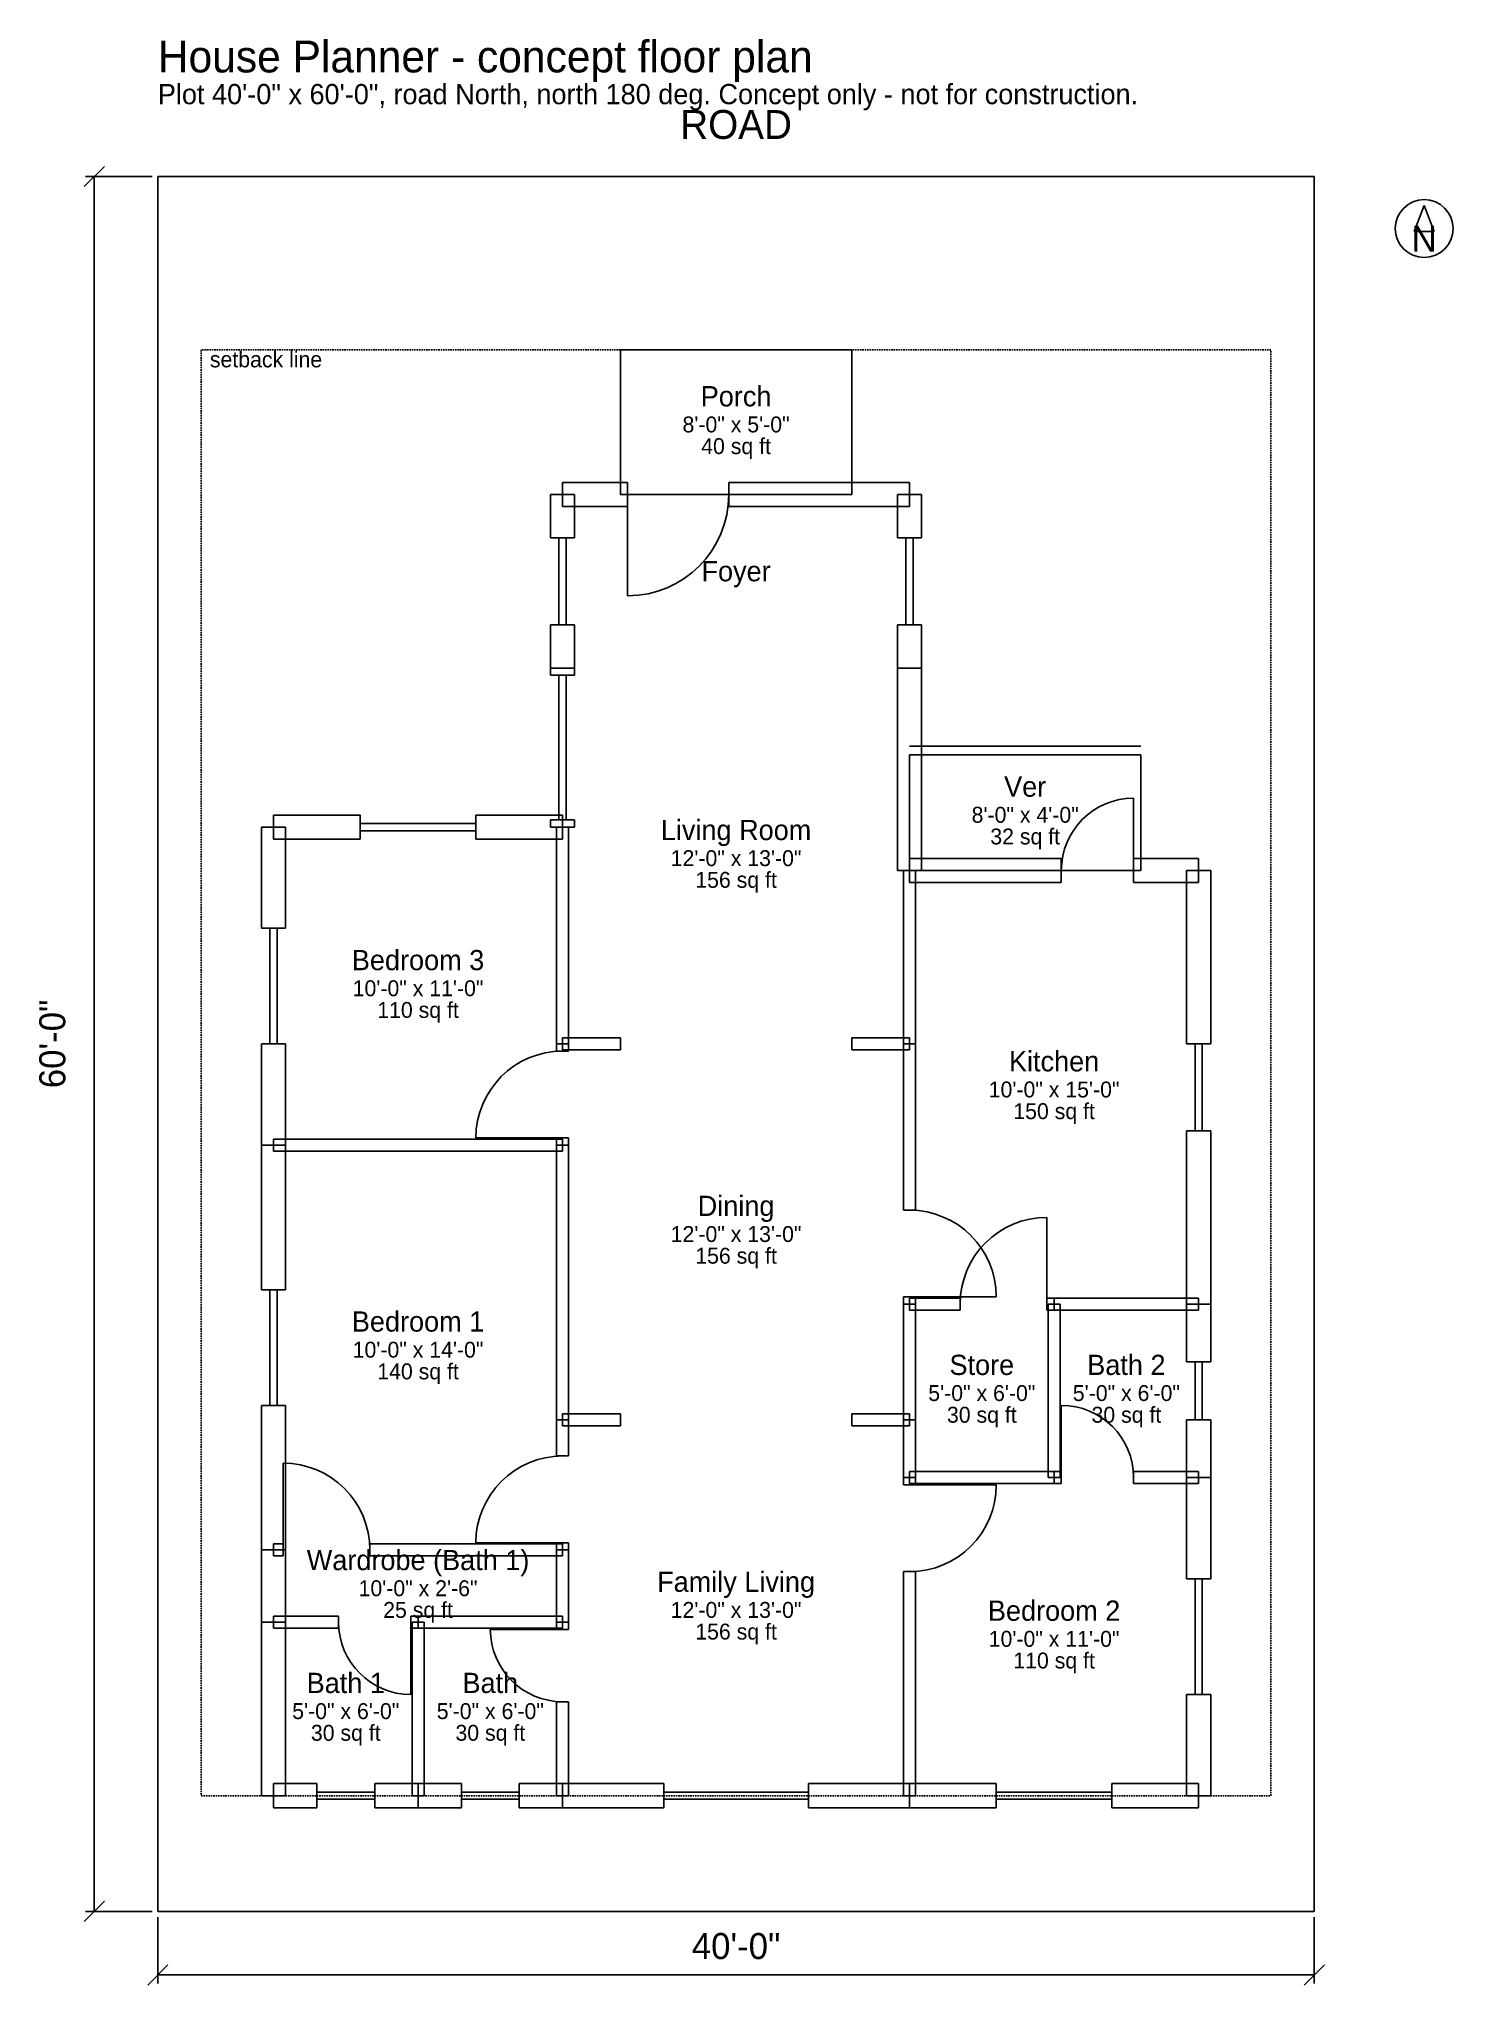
# Model space of a CAD drawing. Header units: inches. Extents: x -49 to 538, y -31 to 777.
import ezdxf
from ezdxf.enums import TextEntityAlignment as Align

# ---------------------------------------------------------------- set-up
doc = ezdxf.new("R2010")
doc.units = ezdxf.units.IN
doc.linetypes.add('DASHED', pattern=[1, 0.6, -0.4])
for name, color, linetype in [('DIMS', 1, 'CONTINUOUS'), ('DOORS', 2, 'CONTINUOUS'), ('NORTH', 7, 'CONTINUOUS'), ('PLOT', 8, 'CONTINUOUS'), ('ROAD', 8, 'CONTINUOUS'), ('SETBACK', 6, 'DASHED'), ('TEXT', 3, 'CONTINUOUS'), ('VERANDA', 30, 'CONTINUOUS'), ('WALLS', 7, 'CONTINUOUS'), ('WINDOWS', 4, 'CONTINUOUS')]:
    doc.layers.add(name, color=color, linetype=linetype)

msp = doc.modelspace()

# ---------------------------------------------------------------- linework, layer by layer
at = {"layer": 'DIMS'}
for p, q in [((-30.6, 715.8), (-22.2, 724.2)), ((-2.4, 720), (-30, 720)), ((-26.4, 0), (-26.4, 720)), ((-30.6, -4.2), (-22.2, 4.2)), ((-2.4, 0), (-30, 0)), ((0, -2.4), (0, -30)), ((480, -2.4), (480, -30)), ((-4.2, -30.6), (4.2, -22.2)), ((475.8, -30.6), (484.2, -22.2)), ((0, -26.4), (480, -26.4))]:
    msp.add_line(p, q, dxfattribs=at)
at = {"layer": 'DOORS'}
for p, q in [((195, 588), (195, 546)), ((405, 432), (405, 462)), ((168, 321), (132, 321)), ((369, 252), (369, 288)), ((312, 255), (348, 255)), ((375, 180), (375, 210)), ((52, 150), (52, 186)), ((312, 177), (348, 177)), ((168, 153), (132, 153)), ((105, 120), (105, 90)), ((168, 117), (138, 117))]:
    msp.add_line(p, q, dxfattribs=at)
for centre, radius, start, end in [((195, 588), 42, 270, 0), ((405, 432), 30, 90, 180), ((168, 321), 36, 90, 180), ((312, 255), 36, 0, 90), ((369, 252), 36, 90, 180), ((375, 180), 30, 0, 90), ((52, 150), 36, 0, 90), ((168, 153), 36, 90, 180), ((312, 177), 36, 270, 0), ((105, 120), 30, 180, 270), ((168, 117), 30, 180, 270)]:
    msp.add_arc(centre, radius, start, end, dxfattribs=at)
at = {"layer": 'NORTH'}
for p, q in [((525.6, 708), (521.4, 697.2)), ((529.8, 697.2), (525.6, 708)), ((521.4, 697.2), (529.8, 697.2))]:
    msp.add_line(p, q, dxfattribs=at)
msp.add_circle((525.6, 698.4), 12, dxfattribs=at)
at = {"layer": 'PLOT'}
for p, q in [((480, 720), (0, 720)), ((0, 720), (0, 0)), ((480, 0), (480, 720)), ((0, 0), (480, 0))]:
    msp.add_line(p, q, dxfattribs=at)
at = {"layer": 'ROAD'}
msp.add_line((0, 720), (480, 720), dxfattribs=at)
at = {"layer": 'SETBACK'}
for p, q in [((462, 648), (18, 648)), ((18, 648), (18, 48)), ((462, 48), (462, 648)), ((18, 48), (462, 48))]:
    msp.add_line(p, q, dxfattribs=at)
at = {"layer": 'VERANDA'}
for p, q in [((288, 648), (192, 648)), ((192, 648), (192, 588)), ((288, 588), (288, 648)), ((192, 588), (288, 588)), ((312, 483.6), (408, 483.6)), ((408, 480), (312, 480)), ((312, 480), (312, 432)), ((408, 432), (408, 480)), ((312, 432), (408, 432))]:
    msp.add_line(p, q, dxfattribs=at)
at = {"layer": 'WALLS'}
for p, q in [((195, 593), (168, 593)), ((168, 593), (168, 583)), ((195, 583), (195, 593)), ((312, 593), (237, 593)), ((237, 593), (237, 583)), ((312, 583), (312, 593)), ((173, 588), (163, 588)), ((163, 588), (163, 570)), ((168, 583), (195, 583)), ((173, 570), (173, 588)), ((237, 583), (312, 583)), ((317, 588), (307, 588)), ((307, 588), (307, 570)), ((317, 570), (317, 588)), ((163, 570), (173, 570)), ((307, 570), (317, 570)), ((173, 534), (163, 534)), ((163, 534), (163, 516)), ((173, 516), (173, 534)), ((317, 534), (307, 534)), ((307, 534), (307, 516)), ((317, 516), (317, 534)), ((163, 516), (173, 516)), ((173, 516), (163, 516)), ((163, 516), (163, 513)), ((163, 513), (173, 513)), ((173, 513), (173, 516)), ((307, 516), (317, 516)), ((317, 516), (307, 516)), ((307, 516), (307, 432)), ((317, 432), (317, 516)), ((84, 455), (48, 455)), ((48, 455), (48, 445)), ((84, 445), (84, 455)), ((168, 455), (132, 455)), ((132, 455), (132, 445)), ((173, 453), (163, 453)), ((163, 453), (163, 450)), ((168, 445), (168, 455)), ((173, 450), (173, 453)), ((53, 450), (43, 450)), ((43, 450), (43, 408)), ((48, 445), (84, 445)), ((53, 408), (53, 450)), ((132, 445), (168, 445)), ((163, 450), (173, 450)), ((170.5, 450), (165.5, 450)), ((165.5, 450), (165.5, 360)), ((170.5, 450), (165.5, 450)), ((165.5, 450), (165.5, 360)), ((170.5, 360), (170.5, 450)), ((170.5, 360), (170.5, 450)), ((375, 437), (312, 437)), ((312, 437), (312, 427)), ((375, 427), (375, 437)), ((432, 437), (405, 437)), ((405, 437), (405, 427)), ((432, 427), (432, 437)), ((307, 432), (317, 432)), ((314.5, 432), (309.5, 432)), ((309.5, 432), (309.5, 360)), ((314.5, 432), (309.5, 432)), ((309.5, 432), (309.5, 360)), ((314.5, 360), (314.5, 432)), ((314.5, 360), (314.5, 432)), ((437, 432), (427, 432)), ((427, 432), (427, 360)), ((437, 360), (437, 432)), ((312, 427), (375, 427)), ((405, 427), (432, 427)), ((43, 408), (53, 408)), ((53, 360), (43, 360)), ((43, 360), (43, 318)), ((53, 318), (53, 360)), ((165.5, 360), (170.5, 360)), ((170.5, 360), (165.5, 360)), ((165.5, 360), (165.5, 357)), ((165.5, 360), (170.5, 360)), ((170.5, 360), (165.5, 360)), ((165.5, 360), (165.5, 357)), ((165.5, 357), (170.5, 357)), ((165.5, 357), (170.5, 357)), ((192, 362.5), (168, 362.5)), ((168, 362.5), (168, 357.5)), ((192, 362.5), (168, 362.5)), ((168, 362.5), (168, 357.5)), ((168, 357.5), (192, 357.5)), ((168, 357.5), (192, 357.5)), ((170.5, 357), (170.5, 360)), ((170.5, 357), (170.5, 360)), ((192, 357.5), (192, 362.5)), ((192, 357.5), (192, 362.5)), ((312, 362.5), (288, 362.5)), ((288, 362.5), (288, 357.5)), ((312, 362.5), (288, 362.5)), ((288, 362.5), (288, 357.5)), ((288, 357.5), (312, 357.5)), ((288, 357.5), (312, 357.5)), ((309.5, 360), (314.5, 360)), ((314.5, 360), (309.5, 360)), ((309.5, 360), (309.5, 291)), ((309.5, 360), (314.5, 360)), ((314.5, 360), (309.5, 360)), ((309.5, 360), (309.5, 291)), ((312, 357.5), (312, 362.5)), ((312, 357.5), (312, 362.5)), ((314.5, 291), (314.5, 360)), ((314.5, 291), (314.5, 360)), ((427, 360), (437, 360)), ((437, 324), (427, 324)), ((427, 324), (427, 252)), ((437, 252), (437, 324)), ((53, 318), (43, 318)), ((43, 318), (43, 258)), ((43, 318), (53, 318)), ((168, 320.5), (48, 320.5)), ((48, 320.5), (48, 315.5)), ((168, 320.5), (48, 320.5)), ((48, 320.5), (48, 315.5)), ((48, 315.5), (168, 315.5)), ((48, 315.5), (168, 315.5)), ((53, 258), (53, 318)), ((170.5, 321), (165.5, 321)), ((165.5, 321), (165.5, 318)), ((170.5, 321), (165.5, 321)), ((165.5, 321), (165.5, 318)), ((170.5, 318), (165.5, 318)), ((165.5, 318), (165.5, 204)), ((165.5, 318), (170.5, 318)), ((170.5, 318), (165.5, 318)), ((165.5, 318), (165.5, 204)), ((165.5, 318), (170.5, 318)), ((168, 315.5), (168, 320.5)), ((168, 315.5), (168, 320.5)), ((170.5, 318), (170.5, 321)), ((170.5, 318), (170.5, 321)), ((170.5, 204), (170.5, 318)), ((170.5, 204), (170.5, 318)), ((309.5, 291), (314.5, 291)), ((309.5, 291), (314.5, 291)), ((43, 258), (53, 258)), ((314.5, 255), (309.5, 255)), ((309.5, 255), (309.5, 252)), ((314.5, 255), (309.5, 255)), ((309.5, 255), (309.5, 252)), ((314.5, 252), (309.5, 252)), ((309.5, 252), (309.5, 204)), ((309.5, 252), (314.5, 252)), ((314.5, 252), (309.5, 252)), ((309.5, 252), (309.5, 204)), ((309.5, 252), (314.5, 252)), ((333, 254.5), (312, 254.5)), ((312, 254.5), (312, 249.5)), ((333, 254.5), (312, 254.5)), ((312, 254.5), (312, 249.5)), ((314.5, 252), (314.5, 255)), ((314.5, 252), (314.5, 255)), ((314.5, 204), (314.5, 252)), ((314.5, 204), (314.5, 252)), ((333, 249.5), (333, 254.5)), ((333, 249.5), (333, 254.5)), ((372, 254.5), (369, 254.5)), ((369, 254.5), (369, 249.5)), ((372, 254.5), (369, 254.5)), ((369, 254.5), (369, 249.5)), ((374.5, 252), (369.5, 252)), ((369.5, 252), (369.5, 180)), ((374.5, 252), (369.5, 252)), ((369.5, 252), (369.5, 180)), ((432, 254.5), (372, 254.5)), ((372, 254.5), (372, 249.5)), ((372, 249.5), (372, 254.5)), ((432, 254.5), (372, 254.5)), ((372, 254.5), (372, 249.5)), ((372, 249.5), (372, 254.5)), ((374.5, 180), (374.5, 252)), ((374.5, 180), (374.5, 252)), ((437, 252), (427, 252)), ((427, 252), (427, 228)), ((427, 252), (437, 252)), ((432, 249.5), (432, 254.5)), ((432, 249.5), (432, 254.5)), ((437, 228), (437, 252)), ((312, 249.5), (333, 249.5)), ((312, 249.5), (333, 249.5)), ((369, 249.5), (372, 249.5)), ((369, 249.5), (372, 249.5)), ((372, 249.5), (432, 249.5)), ((372, 249.5), (432, 249.5)), ((427, 228), (437, 228)), ((53, 210), (43, 210)), ((43, 210), (43, 150)), ((53, 150), (53, 210)), ((165.5, 204), (170.5, 204)), ((170.5, 204), (165.5, 204)), ((165.5, 204), (165.5, 189)), ((165.5, 204), (170.5, 204)), ((170.5, 204), (165.5, 204)), ((165.5, 204), (165.5, 189)), ((192, 206.5), (168, 206.5)), ((168, 206.5), (168, 201.5)), ((192, 206.5), (168, 206.5)), ((168, 206.5), (168, 201.5)), ((170.5, 189), (170.5, 204)), ((170.5, 189), (170.5, 204)), ((192, 201.5), (192, 206.5)), ((192, 201.5), (192, 206.5)), ((312, 206.5), (288, 206.5)), ((288, 206.5), (288, 201.5)), ((312, 206.5), (288, 206.5)), ((288, 206.5), (288, 201.5)), ((309.5, 204), (314.5, 204)), ((314.5, 204), (309.5, 204)), ((309.5, 204), (309.5, 180)), ((309.5, 204), (314.5, 204)), ((314.5, 204), (309.5, 204)), ((309.5, 204), (309.5, 180)), ((312, 201.5), (312, 206.5)), ((312, 201.5), (312, 206.5)), ((314.5, 180), (314.5, 204)), ((314.5, 180), (314.5, 204)), ((437, 204), (427, 204)), ((427, 204), (427, 180)), ((437, 180), (437, 204)), ((168, 201.5), (192, 201.5)), ((168, 201.5), (192, 201.5)), ((288, 201.5), (312, 201.5)), ((288, 201.5), (312, 201.5)), ((165.5, 189), (170.5, 189)), ((165.5, 189), (170.5, 189)), ((314.5, 180), (309.5, 180)), ((309.5, 180), (309.5, 177)), ((309.5, 180), (314.5, 180)), ((314.5, 180), (309.5, 180)), ((309.5, 180), (309.5, 177)), ((309.5, 180), (314.5, 180)), ((372, 182.5), (312, 182.5)), ((312, 182.5), (312, 177.5)), ((372, 182.5), (312, 182.5)), ((312, 182.5), (312, 177.5)), ((314.5, 177), (314.5, 180)), ((314.5, 177), (314.5, 180)), ((369.5, 180), (374.5, 180)), ((369.5, 180), (374.5, 180)), ((375, 182.5), (372, 182.5)), ((372, 182.5), (372, 177.5)), ((372, 177.5), (372, 182.5)), ((375, 182.5), (372, 182.5)), ((372, 182.5), (372, 177.5)), ((372, 177.5), (372, 182.5)), ((375, 177.5), (375, 182.5)), ((375, 177.5), (375, 182.5)), ((432, 182.5), (405, 182.5)), ((405, 182.5), (405, 177.5)), ((432, 182.5), (405, 182.5)), ((405, 182.5), (405, 177.5)), ((437, 180), (427, 180)), ((427, 180), (427, 138)), ((427, 180), (437, 180)), ((432, 177.5), (432, 182.5)), ((432, 177.5), (432, 182.5)), ((437, 138), (437, 180)), ((309.5, 177), (314.5, 177)), ((309.5, 177), (314.5, 177)), ((312, 177.5), (372, 177.5)), ((312, 177.5), (372, 177.5)), ((372, 177.5), (375, 177.5)), ((372, 177.5), (375, 177.5)), ((405, 177.5), (432, 177.5)), ((405, 177.5), (432, 177.5)), ((53, 150), (43, 150)), ((43, 150), (43, 120)), ((43, 150), (53, 150)), ((52, 152.5), (48, 152.5)), ((48, 152.5), (48, 147.5)), ((52, 152.5), (48, 152.5)), ((48, 152.5), (48, 147.5)), ((48, 147.5), (52, 147.5)), ((48, 147.5), (52, 147.5)), ((52, 147.5), (52, 152.5)), ((52, 147.5), (52, 152.5)), ((53, 120), (53, 150)), ((168, 152.5), (88, 152.5)), ((88, 152.5), (88, 147.5)), ((168, 152.5), (88, 152.5)), ((88, 152.5), (88, 147.5)), ((88, 147.5), (168, 147.5)), ((88, 147.5), (168, 147.5)), ((170.5, 153), (165.5, 153)), ((165.5, 153), (165.5, 150)), ((170.5, 153), (165.5, 153)), ((165.5, 153), (165.5, 150)), ((170.5, 150), (165.5, 150)), ((165.5, 150), (165.5, 120)), ((165.5, 150), (170.5, 150)), ((170.5, 150), (165.5, 150)), ((165.5, 150), (165.5, 120)), ((165.5, 150), (170.5, 150)), ((168, 147.5), (168, 152.5)), ((168, 147.5), (168, 152.5)), ((170.5, 150), (170.5, 153)), ((170.5, 150), (170.5, 153)), ((170.5, 120), (170.5, 150)), ((170.5, 120), (170.5, 150)), ((314.5, 141), (309.5, 141)), ((309.5, 141), (309.5, 48)), ((314.5, 141), (309.5, 141)), ((309.5, 141), (309.5, 48)), ((314.5, 48), (314.5, 141)), ((314.5, 48), (314.5, 141)), ((427, 138), (437, 138)), ((75, 122.5), (48, 122.5)), ((48, 122.5), (48, 117.5)), ((75, 122.5), (48, 122.5)), ((48, 122.5), (48, 117.5)), ((75, 117.5), (75, 122.5)), ((75, 117.5), (75, 122.5)), ((108, 122.5), (105, 122.5)), ((105, 122.5), (105, 117.5)), ((108, 122.5), (105, 122.5)), ((105, 122.5), (105, 117.5)), ((108, 117.5), (108, 122.5)), ((168, 122.5), (108, 122.5)), ((108, 122.5), (108, 117.5)), ((108, 117.5), (108, 122.5)), ((168, 122.5), (108, 122.5)), ((108, 122.5), (108, 117.5)), ((168, 117.5), (168, 122.5)), ((168, 117.5), (168, 122.5)), ((53, 120), (43, 120)), ((43, 120), (43, 48)), ((43, 120), (53, 120)), ((48, 117.5), (75, 117.5)), ((48, 117.5), (75, 117.5)), ((53, 48), (53, 120)), ((105, 117.5), (108, 117.5)), ((105, 117.5), (108, 117.5)), ((110.5, 120), (105.5, 120)), ((105.5, 120), (105.5, 48)), ((110.5, 120), (105.5, 120)), ((105.5, 120), (105.5, 48)), ((108, 117.5), (168, 117.5)), ((108, 117.5), (168, 117.5)), ((110.5, 48), (110.5, 120)), ((110.5, 48), (110.5, 120)), ((170.5, 120), (165.5, 120)), ((165.5, 120), (165.5, 117)), ((165.5, 120), (170.5, 120)), ((170.5, 120), (165.5, 120)), ((165.5, 120), (165.5, 117)), ((165.5, 120), (170.5, 120)), ((165.5, 117), (170.5, 117)), ((165.5, 117), (170.5, 117)), ((170.5, 117), (170.5, 120)), ((170.5, 117), (170.5, 120)), ((437, 90), (427, 90)), ((427, 90), (427, 48)), ((437, 48), (437, 90)), ((170.5, 87), (165.5, 87)), ((165.5, 87), (165.5, 48)), ((170.5, 87), (165.5, 87)), ((165.5, 87), (165.5, 48)), ((170.5, 48), (170.5, 87)), ((170.5, 48), (170.5, 87)), ((66, 53), (48, 53)), ((48, 53), (48, 43)), ((66, 43), (66, 53)), ((108, 53), (90, 53)), ((90, 53), (90, 43)), ((108, 43), (108, 53)), ((126, 53), (108, 53)), ((108, 53), (108, 43)), ((126, 43), (126, 53)), ((168, 53), (150, 53)), ((150, 53), (150, 43)), ((210, 53), (168, 53)), ((168, 53), (168, 43)), ((168, 43), (168, 53)), ((210, 43), (210, 53)), ((312, 53), (270, 53)), ((270, 53), (270, 43)), ((312, 43), (312, 53)), ((348, 53), (312, 53)), ((312, 53), (312, 43)), ((348, 43), (348, 53)), ((432, 53), (396, 53)), ((396, 53), (396, 43)), ((432, 43), (432, 53)), ((43, 48), (53, 48)), ((48, 43), (66, 43)), ((90, 43), (108, 43)), ((105.5, 48), (110.5, 48)), ((105.5, 48), (110.5, 48)), ((108, 43), (126, 43)), ((150, 43), (168, 43)), ((165.5, 48), (170.5, 48)), ((165.5, 48), (170.5, 48)), ((168, 43), (210, 43)), ((270, 43), (312, 43)), ((309.5, 48), (314.5, 48)), ((309.5, 48), (314.5, 48)), ((312, 43), (348, 43)), ((396, 43), (432, 43)), ((427, 48), (437, 48))]:
    msp.add_line(p, q, dxfattribs=at)
at = {"layer": 'WINDOWS'}
for p, q in [((166.5, 570), (166.5, 534)), ((169.5, 570), (169.5, 534)), ((310.5, 570), (310.5, 534)), ((313.5, 570), (313.5, 534)), ((166.5, 513), (166.5, 453)), ((169.5, 513), (169.5, 453)), ((84, 451.5), (132, 451.5)), ((84, 448.5), (132, 448.5)), ((46.5, 408), (46.5, 360)), ((49.5, 408), (49.5, 360)), ((430.5, 360), (430.5, 324)), ((433.5, 360), (433.5, 324)), ((46.5, 258), (46.5, 210)), ((49.5, 258), (49.5, 210)), ((430.5, 228), (430.5, 204)), ((433.5, 228), (433.5, 204)), ((430.5, 138), (430.5, 90)), ((433.5, 138), (433.5, 90)), ((66, 49.5), (90, 49.5)), ((126, 49.5), (150, 49.5)), ((210, 49.5), (270, 49.5)), ((348, 49.5), (396, 49.5)), ((66, 46.5), (90, 46.5)), ((126, 46.5), (150, 46.5)), ((210, 46.5), (270, 46.5)), ((348, 46.5), (396, 46.5))]:
    msp.add_line(p, q, dxfattribs=at)

# ---------------------------------------------------------------- texts
at = {"layer": 'DIMS'}
msp.add_text('60\'-0"', height=10.8, rotation=90, dxfattribs=at).set_placement((-38.4, 360), align=Align.CENTER)
msp.add_text('40\'-0"', height=10.8, dxfattribs=at).set_placement((240, -19.8), align=Align.CENTER)
at = {"layer": 'NORTH'}
msp.add_text('N', height=10.8, dxfattribs=at).set_placement((525.6, 688.8), align=Align.CENTER)
at = {"layer": 'ROAD'}
msp.add_text('ROAD', height=12, dxfattribs=at).set_placement((240, 735.6), align=Align.CENTER)
at = {"layer": 'TEXT'}
for s, height, p in [('House Planner - concept floor plan', 13.2, (0, 763.2)), ('Plot 40\'-0" x 60\'-0", road North, north 180 deg. Concept only - not for construction.', 8.4, (0, 750)), ('setback line', 6.6, (21.6, 640.8))]:
    msp.add_text(s, height=height, dxfattribs=at).set_placement(p)
for s, height, p in [('Porch', 8.4, (240, 624.6)), ('8\'-0" x 5\'-0"', 6.6, (240, 613.8)), ('40 sq ft', 6.6, (240, 604.8)), ('Foyer', 8.4, (240, 552)), ('Ver', 8.4, (360, 462.6)), ('Living Room', 8.4, (240, 444.6)), ('8\'-0" x 4\'-0"', 6.6, (360, 451.8)), ('32 sq ft', 6.6, (360, 442.8)), ('12\'-0" x 13\'-0"', 6.6, (240, 433.8)), ('156 sq ft', 6.6, (240, 424.8)), ('Bedroom 3', 8.4, (108, 390.6)), ('10\'-0" x 11\'-0"', 6.6, (108, 379.8)), ('110 sq ft', 6.6, (108, 370.8)), ('Kitchen', 8.4, (372, 348.6)), ('10\'-0" x 15\'-0"', 6.6, (372, 337.8)), ('150 sq ft', 6.6, (372, 328.8)), ('Dining', 8.4, (240, 288.6)), ('12\'-0" x 13\'-0"', 6.6, (240, 277.8)), ('156 sq ft', 6.6, (240, 268.8)), ('Bedroom 1', 8.4, (108, 240.6)), ('10\'-0" x 14\'-0"', 6.6, (108, 229.8)), ('140 sq ft', 6.6, (108, 220.8)), ('Store', 8.4, (342, 222.6)), ('Bath 2', 8.4, (402, 222.6)), ('5\'-0" x 6\'-0"', 6.6, (342, 211.8)), ('5\'-0" x 6\'-0"', 6.6, (402, 211.8)), ('30 sq ft', 6.6, (342, 202.8)), ('30 sq ft', 6.6, (402, 202.8)), ('Wardrobe (Bath 1)', 8.4, (108, 141.6)), ('10\'-0" x 2\'-6"', 6.6, (108, 130.8)), ('Family Living', 8.4, (240, 132.6)), ('Bedroom 2', 8.4, (372, 120.6)), ('25 sq ft', 6.6, (108, 121.8)), ('12\'-0" x 13\'-0"', 6.6, (240, 121.8)), ('156 sq ft', 6.6, (240, 112.8)), ('10\'-0" x 11\'-0"', 6.6, (372, 109.8)), ('110 sq ft', 6.6, (372, 100.8)), ('Bath 1', 8.4, (78, 90.6)), ('Bath', 8.4, (138, 90.6)), ('5\'-0" x 6\'-0"', 6.6, (78, 79.8)), ('5\'-0" x 6\'-0"', 6.6, (138, 79.8)), ('30 sq ft', 6.6, (78, 70.8)), ('30 sq ft', 6.6, (138, 70.8))]:
    msp.add_text(s, height=height, dxfattribs=at).set_placement(p, align=Align.CENTER)

doc.saveas('drawing.dxf')
